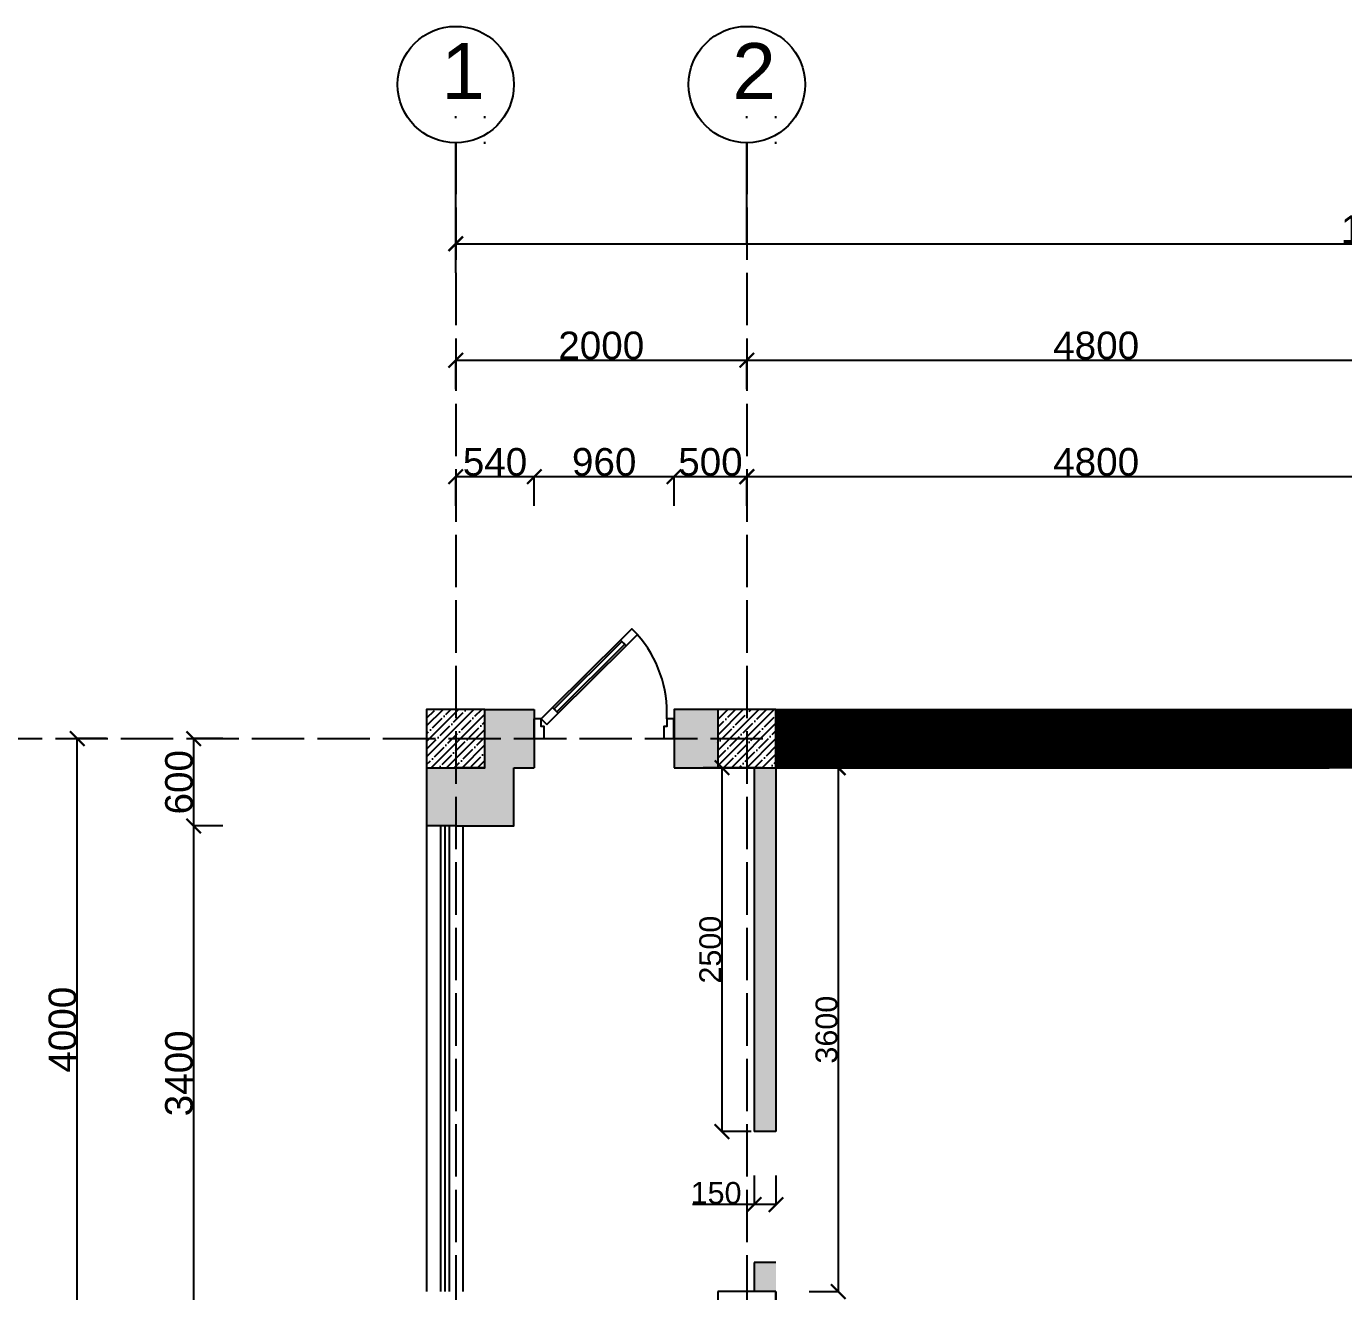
# Model space of a CAD drawing. Header units: millimetres. Extents: x -6014 to 220479, y -27718 to 28747.
# Drawn here: x 28691 to 37741, y -15638 to -6944 of the extents above; entities that cross this region are included whole.
import ezdxf

# ---------------------------------------------------------------- set-up
doc = ezdxf.new("R2010")
doc.units = ezdxf.units.MM
doc.header["$MEASUREMENT"] = 0
doc.linetypes.add('ACAD_ISO02W100', pattern=[15, 12, -3])
doc.layers.add('Plan 1', color=7, linetype='Continuous')
doc.layers.add('Plan 2', color=7, linetype='Continuous')
doc.styles.get("Standard").update_dxf_attribs({"font": 'arial.ttf'})
doc.dimstyles.new('GOST', dxfattribs={"dimtxt": 190, "dimasz": 100, "dimexe": 0.18, "dimexo": 0.06, "dimgap": 3, "dimtad": 1, "dimdec": 0, "dimzin": 0, "dimdsep": 46, "dimtxsty": 'Standard', "dimblk": 'ARCHTICK', "dimcen": 0.09, "dimclrt": 256, "dimadec": 0, "dimazin": 0, "dimtfac": 1, "dimtdec": 0, "dimtofl": 0, "dimtmove": 0, "dimatfit": 3, "dimldrblk": 'ARCHTICK', "dimfxl": 200, "dimfxlon": 1, "dimtolj": 1, "dimtzin": 0, "dimarcsym": 0})

# ---------------------------------------------------------------- blocks, each defined once
blk = doc.blocks.new('A$C3C032968')
for p, q in [((0, 0), (0, 100)), ((0, 100), (0, 0)), ((700, 0), (700, 100)), ((700, 0), (700, 100))]:
    blk.add_line(p, q)
for points in [[(517.5, 522.4), (460.7, 466.1), (432.5, 494.5), (489.3, 550.8)], [(120, 128), (460.7, 466.1), (432.5, 494.5), (91.8, 156.4)], [(112.9, 135.1), (453.6, 473.2), (439.5, 487.4), (98.8, 149.3)], [(63.2, 71.6), (120, 128), (91.8, 156.4), (35, 100)], [(35, 100), (0, 100), (0, 0), (50, 0), (50, 50), (50, 60), (35, 60)], [(665, 100), (665, 60), (650, 60), (650, 50), (650, 0), (700, 0), (700, 100)]]:
    blk.add_lwpolyline(points, close=True)
blk.add_arc((72.4, 128.7), 593.3, 357.23132, 41.49368)
blk = doc.blocks.new('_ArchTick')
at = {"color": 0, "linetype": 'ByBlock', "const_width": 0.15}
blk.add_lwpolyline([(-0.5, -0.5), (0.5, 0.5)], dxfattribs=at)
blk = doc.blocks.new('*D338')
at = {"color": 0, "lineweight": -2, "transparency": 16777216}
for p, q in [((31640.8, -10237.5), (31640.8, -10037.4)), ((31640.8, -10037.5), (32180.8, -10037.5)), ((32180.8, -10237.5), (32180.8, -10037.4))]:
    blk.add_line(p, q, dxfattribs=at)
at = {"layer": 'Defpoints', "color": 0, "transparency": 16777216}
for p in [(32180.8, -10037.5), (31640.8, -11837.5), (32180.8, -11769.1)]:
    blk.add_point(p, dxfattribs=at)
at = {"color": 0, "lineweight": -2, "transparency": 16777216, "xscale": 100, "yscale": 100, "zscale": 100, "rotation": 180}
blk.add_blockref('_ArchTick', (31640.8, -10037.5), dxfattribs=at)
at = {"color": 0, "lineweight": -2, "transparency": 16777216, "xscale": 100, "yscale": 100, "zscale": 100}
blk.add_blockref('_ArchTick', (32180.8, -10037.5), dxfattribs=at)
at = {"transparency": 16777216, "insert": (31910.8, -9937.5), "char_height": 190, "attachment_point": 5}
blk.add_mtext('\\A1;540', dxfattribs=at)
blk = doc.blocks.new('*D339')
at = {"color": 0, "lineweight": -2, "transparency": 16777216}
for p, q in [((32180.8, -10237.5), (32180.8, -10037.4)), ((32180.8, -10037.5), (33140.8, -10037.5)), ((33140.8, -10237.5), (33140.8, -10037.4))]:
    blk.add_line(p, q, dxfattribs=at)
at = {"layer": 'Defpoints', "color": 0, "transparency": 16777216}
for p in [(33140.8, -10037.5), (33140.8, -11637.5), (32180.8, -11769.1)]:
    blk.add_point(p, dxfattribs=at)
at = {"color": 0, "lineweight": -2, "transparency": 16777216, "xscale": 100, "yscale": 100, "zscale": 100, "rotation": 180}
blk.add_blockref('_ArchTick', (32180.8, -10037.5), dxfattribs=at)
at = {"color": 0, "lineweight": -2, "transparency": 16777216, "xscale": 100, "yscale": 100, "zscale": 100}
blk.add_blockref('_ArchTick', (33140.8, -10037.5), dxfattribs=at)
at = {"transparency": 16777216, "insert": (32660.8, -9937.5), "char_height": 190, "attachment_point": 5}
blk.add_mtext('\\A1;960', dxfattribs=at)
blk = doc.blocks.new('*D340')
at = {"color": 0, "lineweight": -2, "transparency": 16777216}
for p, q in [((33140.8, -10237.5), (33140.8, -10037.4)), ((33140.8, -10037.5), (33640.8, -10037.5)), ((33640.8, -10237.5), (33640.8, -10037.4))]:
    blk.add_line(p, q, dxfattribs=at)
at = {"layer": 'Defpoints', "color": 0, "transparency": 16777216}
for p in [(33640.8, -10037.5), (33140.8, -11637.5), (33640.8, -11837.5)]:
    blk.add_point(p, dxfattribs=at)
at = {"color": 0, "lineweight": -2, "transparency": 16777216, "xscale": 100, "yscale": 100, "zscale": 100, "rotation": 180}
blk.add_blockref('_ArchTick', (33140.8, -10037.5), dxfattribs=at)
at = {"color": 0, "lineweight": -2, "transparency": 16777216, "xscale": 100, "yscale": 100, "zscale": 100}
blk.add_blockref('_ArchTick', (33640.8, -10037.5), dxfattribs=at)
at = {"transparency": 16777216, "insert": (33390.8, -9937.5), "char_height": 190, "attachment_point": 5}
blk.add_mtext('\\A1;500', dxfattribs=at)
blk = doc.blocks.new('*D341')
at = {"color": 0, "lineweight": -2, "transparency": 16777216}
for p, q in [((33640.8, -10237.5), (33640.8, -10037.4)), ((33640.8, -10037.5), (38440.6, -10037.5)), ((38440.6, -10237.5), (38440.6, -10037.4))]:
    blk.add_line(p, q, dxfattribs=at)
at = {"layer": 'Defpoints', "color": 0, "transparency": 16777216}
for p in [(38440.6, -10037.5), (33640.8, -11837.5), (38440.6, -11837.5)]:
    blk.add_point(p, dxfattribs=at)
at = {"color": 0, "lineweight": -2, "transparency": 16777216, "xscale": 100, "yscale": 100, "zscale": 100, "rotation": 180}
blk.add_blockref('_ArchTick', (33640.8, -10037.5), dxfattribs=at)
at = {"color": 0, "lineweight": -2, "transparency": 16777216, "xscale": 100, "yscale": 100, "zscale": 100}
blk.add_blockref('_ArchTick', (38440.6, -10037.5), dxfattribs=at)
at = {"transparency": 16777216, "insert": (36040.7, -9937.5), "char_height": 190, "attachment_point": 5}
blk.add_mtext('\\A1;4800', dxfattribs=at)
blk = doc.blocks.new('*D323')
at = {"color": 0, "lineweight": -2, "transparency": 16777216}
for p, q in [((31640.8, -9437.5), (31640.8, -9237.4)), ((31640.8, -9237.5), (33640.8, -9237.5)), ((33640.8, -9437.5), (33640.8, -9237.4))]:
    blk.add_line(p, q, dxfattribs=at)
at = {"layer": 'Defpoints', "color": 0, "transparency": 16777216}
for p in [(33640.8, -9237.5), (31640.8, -11837.5), (33640.8, -11837.5)]:
    blk.add_point(p, dxfattribs=at)
at = {"color": 0, "lineweight": -2, "transparency": 16777216, "xscale": 100, "yscale": 100, "zscale": 100, "rotation": 180}
blk.add_blockref('_ArchTick', (31640.8, -9237.5), dxfattribs=at)
at = {"color": 0, "lineweight": -2, "transparency": 16777216, "xscale": 100, "yscale": 100, "zscale": 100}
blk.add_blockref('_ArchTick', (33640.8, -9237.5), dxfattribs=at)
at = {"transparency": 16777216, "insert": (32640.8, -9137.5), "char_height": 190, "attachment_point": 5}
blk.add_mtext('\\A1;2000', dxfattribs=at)
blk = doc.blocks.new('*D324')
at = {"color": 0, "lineweight": -2, "transparency": 16777216}
for p, q in [((33640.8, -9437.5), (33640.8, -9237.4)), ((33640.8, -9237.5), (38440.6, -9237.5)), ((38440.6, -9437.5), (38440.6, -9237.4))]:
    blk.add_line(p, q, dxfattribs=at)
at = {"layer": 'Defpoints', "color": 0, "transparency": 16777216}
for p in [(38440.6, -9237.5), (33640.8, -11837.5), (38440.6, -11837.5)]:
    blk.add_point(p, dxfattribs=at)
at = {"color": 0, "lineweight": -2, "transparency": 16777216, "xscale": 100, "yscale": 100, "zscale": 100, "rotation": 180}
blk.add_blockref('_ArchTick', (33640.8, -9237.5), dxfattribs=at)
at = {"color": 0, "lineweight": -2, "transparency": 16777216, "xscale": 100, "yscale": 100, "zscale": 100}
blk.add_blockref('_ArchTick', (38440.6, -9237.5), dxfattribs=at)
at = {"transparency": 16777216, "insert": (36040.7, -9137.5), "char_height": 190, "attachment_point": 5}
blk.add_mtext('\\A1;4800', dxfattribs=at)
blk = doc.blocks.new('*D327')
at = {"color": 0, "lineweight": -2, "transparency": 16777216}
for p, q in [((31640.8, -8637.5), (31640.8, -8437.4)), ((31640.8, -8437.5), (44540.6, -8437.5)), ((44540.6, -8637.5), (44540.6, -8437.4))]:
    blk.add_line(p, q, dxfattribs=at)
at = {"layer": 'Defpoints', "color": 0, "transparency": 16777216}
for p in [(44540.6, -8437.5), (31640.8, -11837.5), (44540.6, -11837.5)]:
    blk.add_point(p, dxfattribs=at)
at = {"color": 0, "lineweight": -2, "transparency": 16777216, "xscale": 100, "yscale": 100, "zscale": 100, "rotation": 180}
blk.add_blockref('_ArchTick', (31640.8, -8437.5), dxfattribs=at)
at = {"color": 0, "lineweight": -2, "transparency": 16777216, "xscale": 100, "yscale": 100, "zscale": 100}
blk.add_blockref('_ArchTick', (44540.6, -8437.5), dxfattribs=at)
at = {"transparency": 16777216, "insert": (38090.7, -8337.5), "char_height": 190, "attachment_point": 5}
blk.add_mtext('\\A1;12900', dxfattribs=at)
blk = doc.blocks.new('*D329')
at = {"color": 0, "lineweight": -2, "transparency": 16777216}
for p, q in [((30040.8, -11837.5), (29840.7, -11837.5)), ((29840.8, -12437.5), (29840.8, -11837.5)), ((30040.8, -12437.5), (29840.7, -12437.5))]:
    blk.add_line(p, q, dxfattribs=at)
at = {"layer": 'Defpoints', "color": 0, "transparency": 16777216}
for p in [(29840.8, -11837.5), (31640.8, -11837.5), (31440.8, -12437.5)]:
    blk.add_point(p, dxfattribs=at)
at = {"color": 0, "lineweight": -2, "transparency": 16777216, "xscale": 100, "yscale": 100, "zscale": 100}
for p, rotation in [((29840.8, -11837.5), 90), ((29840.8, -12437.5), 270)]:
    blk.add_blockref('_ArchTick', p, dxfattribs=dict(at, rotation=rotation))
at = {"transparency": 16777216, "insert": (29740.8, -12137.5), "char_height": 190, "attachment_point": 5, "rotation": 90}
blk.add_mtext('\\A1;600', dxfattribs=at)
blk = doc.blocks.new('*D330')
at = {"color": 0, "lineweight": -2, "transparency": 16777216}
for p, q in [((28440.8, -11837.5), (28240.7, -11837.5)), ((28240.8, -22237.5), (28240.8, -11837.5)), ((28440.8, -22237.5), (28240.7, -22237.5))]:
    blk.add_line(p, q, dxfattribs=at)
at = {"layer": 'Defpoints', "color": 0, "transparency": 16777216}
for p in [(28240.8, -11837.5), (31640.8, -11837.5), (31640.8, -22237.5)]:
    blk.add_point(p, dxfattribs=at)
at = {"color": 0, "lineweight": -2, "transparency": 16777216, "xscale": 100, "yscale": 100, "zscale": 100}
for p, rotation in [((28240.8, -11837.5), 90), ((28240.8, -22237.5), 270)]:
    blk.add_blockref('_ArchTick', p, dxfattribs=dict(at, rotation=rotation))
at = {"transparency": 16777216, "insert": (28140.8, -17037.5), "char_height": 190, "attachment_point": 5, "rotation": 90}
blk.add_mtext('\\A1;10400', dxfattribs=at)
blk = doc.blocks.new('*D332')
at = {"color": 0, "lineweight": -2, "transparency": 16777216}
for p, q in [((29240.8, -11837.5), (29040.7, -11837.5)), ((29040.8, -15837.5), (29040.8, -11837.5)), ((29240.8, -15837.5), (29040.7, -15837.5))]:
    blk.add_line(p, q, dxfattribs=at)
at = {"layer": 'Defpoints', "color": 0, "transparency": 16777216}
for p in [(29040.8, -11837.5), (31640.8, -11837.5), (31640.8, -15837.5)]:
    blk.add_point(p, dxfattribs=at)
at = {"color": 0, "lineweight": -2, "transparency": 16777216, "xscale": 100, "yscale": 100, "zscale": 100}
for p, rotation in [((29040.8, -11837.5), 90), ((29040.8, -15837.5), 270)]:
    blk.add_blockref('_ArchTick', p, dxfattribs=dict(at, rotation=rotation))
at = {"transparency": 16777216, "insert": (28940.8, -13837.5), "char_height": 190, "attachment_point": 5, "rotation": 90}
blk.add_mtext('\\A1;4000', dxfattribs=at)
blk = doc.blocks.new('*D355')
at = {"color": 0, "lineweight": -2, "transparency": 16777216}
for p, q in [((30040.8, -12437.5), (29840.7, -12437.5)), ((29840.8, -15837.5), (29840.8, -12437.5)), ((30040.8, -15837.5), (29840.7, -15837.5))]:
    blk.add_line(p, q, dxfattribs=at)
at = {"layer": 'Defpoints', "color": 0, "transparency": 16777216}
for p in [(29840.8, -12437.5), (31440.8, -12437.5), (31440.8, -15837.5)]:
    blk.add_point(p, dxfattribs=at)
at = {"color": 0, "lineweight": -2, "transparency": 16777216, "xscale": 100, "yscale": 100, "zscale": 100}
for p, rotation in [((29840.8, -12437.5), 90), ((29840.8, -15837.5), 270)]:
    blk.add_blockref('_ArchTick', p, dxfattribs=dict(at, rotation=rotation))
at = {"transparency": 16777216, "insert": (29740.8, -14137.5), "char_height": 190, "attachment_point": 5, "rotation": 90}
blk.add_mtext('\\A1;3400', dxfattribs=at)
blk = doc.blocks.new('*D356')
at = {"color": 0, "lineweight": -2, "transparency": 16777216}
for p, q in [((34068.6, -12037.5), (34268.7, -12037.5)), ((34268.6, -12037.5), (34268.6, -15637.5)), ((34068.6, -15637.5), (34268.7, -15637.5))]:
    blk.add_line(p, q, dxfattribs=at)
at = {"layer": 'Defpoints', "color": 0, "transparency": 16777216}
for p in [(33840.8, -12037.5), (33840.8, -15637.5), (34268.6, -15637.5)]:
    blk.add_point(p, dxfattribs=at)
at = {"color": 0, "lineweight": -2, "transparency": 16777216, "xscale": 100, "yscale": 100, "zscale": 100}
for p, rotation in [((34268.6, -12037.5), 90), ((34268.6, -15637.5), 270)]:
    blk.add_blockref('_ArchTick', p, dxfattribs=dict(at, rotation=rotation))
at = {"transparency": 16777216, "insert": (34188.9, -13837.5), "char_height": 150, "attachment_point": 5, "rotation": 90}
blk.add_mtext('\\A1;3600', dxfattribs=at)
blk = doc.blocks.new('*D357')
at = {"color": 0, "lineweight": -2, "transparency": 16777216}
for p, q in [((33690.8, -14839.8), (33690.8, -15040)), ((33840.8, -14839.8), (33840.8, -15040)), ((33690.8, -15039.8), (33268.1, -15039.8)), ((33840.8, -15039.8), (33690.8, -15039.8))]:
    blk.add_line(p, q, dxfattribs=at)
at = {"layer": 'Defpoints', "color": 0, "transparency": 16777216}
for p in [(33690.8, -14537.5), (33840.8, -14537.5), (33690.8, -15039.8)]:
    blk.add_point(p, dxfattribs=at)
at = {"color": 0, "lineweight": -2, "transparency": 16777216, "xscale": 100, "yscale": 100, "zscale": 100, "rotation": 180}
blk.add_blockref('_ArchTick', (33690.8, -15039.8), dxfattribs=at)
at = {"color": 0, "lineweight": -2, "transparency": 16777216, "xscale": 100, "yscale": 100, "zscale": 100}
blk.add_blockref('_ArchTick', (33840.8, -15039.8), dxfattribs=at)
at = {"transparency": 16777216, "insert": (33429.4, -14960.2), "char_height": 150, "attachment_point": 5}
blk.add_mtext('\\A1;150', dxfattribs=at)
blk = doc.blocks.new('*D385')
at = {"color": 0, "lineweight": -2, "transparency": 16777216}
for p, q in [((33670.1, -12037.5), (33469.9, -12037.5)), ((33470.1, -12037.5), (33470.1, -14537.5)), ((33670.1, -14537.5), (33469.9, -14537.5))]:
    blk.add_line(p, q, dxfattribs=at)
at = {"layer": 'Defpoints', "color": 0, "transparency": 16777216}
for p in [(33690.8, -12037.5), (33470.1, -14537.5), (33690.8, -14537.5)]:
    blk.add_point(p, dxfattribs=at)
at = {"color": 0, "lineweight": -2, "transparency": 16777216, "xscale": 100, "yscale": 100, "zscale": 100}
for p, rotation in [((33470.1, -12037.5), 90), ((33470.1, -14537.5), 270)]:
    blk.add_blockref('_ArchTick', p, dxfattribs=dict(at, rotation=rotation))
at = {"transparency": 16777216, "insert": (33390.5, -13287.5), "char_height": 150, "attachment_point": 5, "rotation": 90}
blk.add_mtext('\\A1;2500', dxfattribs=at)

msp = doc.modelspace()

# ---------------------------------------------------------------- hatches: boundary and pattern name
at = {"true_color": 0x636466, "transparency": 33554687}
h = msp.add_hatch(color=251, dxfattribs=at)
h.dxf.hatch_style = 1
h.paths.add_polyline_path([(32040.83601, -12037.54447), (32180.83601, -12037.54447), (32180.83601, -11837.54447), (31840.83601, -11837.54447), (31840.83601, -12037.54447), (31640.83601, -12037.54447), (31640.83601, -12437.54447), (32040.83601, -12437.54447)])
h.paths.add_polyline_path([(31640.83601, -12037.54447), (31440.83601, -12037.54447), (31440.83601, -12437.54447), (31640.83601, -12437.54447)])
h.paths.add_polyline_path([(32180.83601, -11637.54447), (31840.83601, -11637.54447), (31840.83601, -11837.54447), (32180.83601, -11837.54447)])
h.paths.add_polyline_path([(33440.83601, -11637.54447), (33140.83601, -11637.54447), (33140.83601, -11837.54447), (33440.83601, -11837.54447)])
h.paths.add_polyline_path([(33440.83601, -11837.54447), (33140.83601, -11837.54447), (33140.83601, -12037.54447), (33440.83601, -12037.54447)])
h.paths.add_polyline_path([(42240.62564, -11637.54447), (38640.62564, -11637.54447), (38640.62564, -11837.54447), (42240.62564, -11837.54447)])
h.paths.add_polyline_path([(42240.62564, -11837.54447), (38640.62564, -11837.54447), (38640.62564, -12037.54447), (42240.62564, -12037.54447)])
h.paths.add_polyline_path([(44340.62564, -11637.54447), (42640.62564, -11637.54447), (42640.62564, -11837.54447), (44340.62564, -11837.54447)])
h.paths.add_polyline_path([(44340.62564, -11837.54447), (42640.62564, -11837.54447), (42640.62564, -12037.54447), (44340.62564, -12037.54447)])
h.paths.add_polyline_path([(33440.83601, -22237.54447), (31840.83601, -22237.54447), (31840.83601, -22437.54447), (33440.83601, -22437.54447)])
h.paths.add_polyline_path([(33440.83601, -22037.54447), (31840.83601, -22037.54447), (31840.83601, -22237.54447), (33440.83601, -22237.54447)])
h.paths.add_polyline_path([(38240.62564, -22037.54447), (33840.83601, -22037.54447), (33840.83601, -22237.54447), (38240.62564, -22237.54447)])
h.paths.add_polyline_path([(38240.62564, -22237.54447), (33840.83601, -22237.54447), (33840.83601, -22437.54447), (38240.62564, -22437.54447)])
h.paths.add_polyline_path([(42240.62564, -22037.54447), (38640.62564, -22037.54447), (38640.62564, -22237.54447), (42240.62564, -22237.54447)])
h.paths.add_polyline_path([(42240.62564, -22237.54447), (38640.62564, -22237.54447), (38640.62564, -22437.54447), (42240.62564, -22437.54447)])
h.paths.add_polyline_path([(44340.62564, -22037.54447), (42640.62564, -22037.54447), (42640.62564, -22237.54447), (44340.62564, -22237.54447)])
h.paths.add_polyline_path([(44340.62564, -22237.54447), (42640.62564, -22237.54447), (42640.62564, -22437.54447), (44340.62564, -22437.54447)])
at = {"transparency": 33554687}
h = msp.add_hatch(dxfattribs=at)
h.set_pattern_fill('ANSI35', color=1, scale=300)
h.set_pattern_definition([(45, (-21552.184, -34514.96), (-53.03301, 53.03301), []), (45, (-21499.15, -34514.96), (-53.03301, 53.03301), [93.75, -18.75, 0, -18.75])])
h.paths.add_polyline_path([(31840.83601, -11637.54447), (31440.83601, -11637.54447), (31440.83601, -12037.54447), (31840.83601, -12037.54447)])
h = msp.add_hatch(dxfattribs=at)
h.set_pattern_fill('ANSI35', color=1, scale=300)
h.set_pattern_definition([(45, (-24680.35, -35038.58), (-53.03301, 53.03301), []), (45, (-24627.31, -35038.58), (-53.03301, 53.03301), [93.75, -18.75, 0, -18.75])])
h.paths.add_polyline_path([(33840.83601, -11637.54447), (33440.83601, -11637.54447), (33440.83601, -12037.54447), (33840.83601, -12037.54447)])
at = {"true_color": 0x636466, "transparency": 33554687}
h = msp.add_hatch(dxfattribs=at)
h.set_pattern_fill('ANSI31', color=251, scale=10)
h.set_pattern_definition([(45, (34137.5543, -11719.1949), (-0.88388348, 0.88388348), [])])
h.paths.add_polyline_path([(38240.62564, -11637.54447), (33840.83601, -11637.54447), (33840.83601, -11837.54447), (38240.62564, -11837.54447)])
h.paths.add_polyline_path([(38240.62564, -11837.54447), (33840.83601, -11837.54447), (33840.83601, -12037.54447), (37640.83601, -12037.54447), (37840.83601, -12037.54447), (38240.62564, -12037.54447)])
at = {"transparency": 33554687}
h = msp.add_hatch(color=92, dxfattribs=at)
h.dxf.hatch_style = 1
h.paths.add_polyline_path([(33847.10438, -16037.54447), (33740.83601, -16037.54447), (33697.10438, -16037.54447), (33697.10438, -18273.23993), (36890.7547, -18273.23993), (36890.7547, -19316.77172), (34847.18464, -19315.6762), (34847.10423, -19465.66396), (36890.83601, -19466.77179), (36890.83601, -20197.54447), (37040.83601, -20197.54447), (37040.83601, -19466.85306), (37040.7547, -17811.19449), (36890.7547, -17811.19449), (36890.7547, -18123.23993), (33847.10438, -18123.23993)])
h.paths.add_polyline_path([(33847.10438, -19465.17266), (34047.10438, -19465.17266), (34047.18475, -19315.24733), (33907.89192, -19315.17266), (33697.10438, -19315.17266), (33097.10438, -19315.17266), (33097.10438, -19465.17266), (33697.10438, -19465.17266), (33697.10438, -22037.54447), (33847.10438, -22037.54447)])
h.paths.add_polyline_path([(38440.62564, -20197.54447), (37040.83601, -20197.54447), (37040.83601, -20347.54447), (38440.62564, -20347.54447)])
h.paths.add_polyline_path([(39300.17108, -20017.4445), (39150.17108, -20017.4445), (39150.17108, -20197.54447), (38440.62564, -20197.54447), (38440.62564, -20347.54447), (39150.17108, -20347.54447), (39150.17108, -20600.9414), (39300.17108, -20600.9414)])
h.paths.add_polyline_path([(39300.17108, -21500.9414), (39150.17108, -21500.9414), (39150.17108, -22037.54447), (39300.17108, -22037.54447)])
h.paths.add_polyline_path([(39300.17108, -16993.21772), (41805.74298, -15837.54447), (41447.60733, -15837.54447), (39150.17108, -16897.21697), (39150.17108, -19117.4445), (39300.17108, -19117.4445), (39300.17108, -18917.4445), (41388.08492, -18917.4445), (41388.08492, -18767.4445), (39300.17108, -18767.4445)])
h.paths.add_polyline_path([(42638.08492, -17137.20896), (42488.08492, -17137.20896), (42488.08492, -20937.54447), (42638.08492, -20937.54447)])
h.paths.add_polyline_path([(42440.62564, -18767.4445), (42288.08492, -18767.4445), (42288.08492, -18917.4445), (42440.62564, -18917.4445)])
h.paths.add_polyline_path([(42488.08492, -18767.4445), (42440.62564, -18767.4445), (42440.62564, -18917.4445), (42488.08492, -18917.4445)])
h.paths.add_polyline_path([(42638.08492, -21837.54447), (42488.08492, -21837.54447), (42488.08492, -22037.20896), (42638.08492, -22037.20896)])
h.paths.add_polyline_path([(42638.08492, -16037.20896), (42488.08492, -16037.20896), (42488.08492, -16237.20896), (42638.08492, -16237.20896)])
h.paths.add_polyline_path([(42239.35549, -15637.54447), (42239.35549, -15637.20896), (42241.11966, -13137.54447), (42091.896, -13137.54447), (42091.896, -15540.37192), (41447.60733, -15837.54447), (41805.74298, -15837.54447)])
h.paths.add_polyline_path([(42241.896, -12037.54447), (42240.62564, -12037.54447), (42091.896, -12037.54447), (42091.896, -12237.54447), (42241.896, -12237.54447)])
h.paths.add_polyline_path([(33840.83601, -12037.54447), (33690.83601, -12037.54447), (33690.83601, -14537.54447), (33840.83601, -14537.54447)])
h.paths.add_polyline_path([(33840.83601, -15437.54447), (33690.83601, -15437.54447), (33690.83601, -15637.54447), (33840.83601, -15637.54447)])

# ---------------------------------------------------------------- linework, layer by layer
at = {"color": 18, "true_color": 0x000000}
msp.add_line((32040.83601, -12037.54447), (32180.83601, -12037.54447), dxfattribs=at)
for points in [[(31640.83601, -8437.36447), (31640.83601, -7737.36447)], [(33640.83601, -8437.36447), (33640.83601, -7737.36447)], [(31840.83601, -11637.54447), (32180.83601, -11637.54447)], [(33840.3561, -11637.54447), (44340.62564, -11637.54447)], [(31440.83601, -12037.54447), (31440.83601, -12437.54447)], [(32040.83601, -12037.54447), (32180.83601, -12037.54447)], [(33140.83601, -12037.54447), (33440.83601, -12037.54447)], [(33640.83601, -12037.54447), (33440.83601, -12037.54447)], [(33640.83601, -12037.54447), (37640.83601, -12037.54447)], [(33690.83601, -12037.54447), (33690.83601, -14537.54447)], [(33840.83601, -12037.54447), (33840.83601, -14537.54447)], [(37840.83601, -12037.54447), (37640.83601, -12037.54447)], [(31440.83601, -12437.54447), (31440.83601, -15637.54447)], [(31640.83601, -12437.54447), (31440.83601, -12437.54447)], [(31690.83601, -12437.54447), (31690.83601, -15637.54447)], [(33840.3561, -14537.54447), (33690.83601, -14537.54447)], [(33840.3561, -15437.54447), (33690.83601, -15437.54447)], [(33690.83601, -15437.54447), (33690.83601, -15637.54447)], [(33440.83601, -15637.54447), (33440.83601, -16037.54447)], [(33840.3561, -15637.54447), (33640.83601, -15637.54447)], [(33840.3561, -15637.54447), (33690.83601, -15637.54447)], [(33840.3561, -15837.54447), (33840.3561, -15637.54447)], [(33840.3561, -15637.54447), (33840.3561, -16037.54447)]]:
    msp.add_lwpolyline(points, dxfattribs=at)
for points in [[(31440.83601, -12037.54447), (31840.83601, -12037.54447), (31840.83601, -11637.54447), (31440.83601, -11637.54447)], [(33440.83601, -12037.54447), (33840.83601, -12037.54447), (33840.83601, -11637.54447), (33440.83601, -11637.54447)]]:
    msp.add_lwpolyline(points, close=True)
for points in [[(32180.83601, -11637.54447), (32180.83601, -12037.54447)], [(33440.83601, -11637.54447), (33140.83601, -11637.54447), (33140.83601, -12037.54447)], [(31640.83601, -12437.54447), (32040.83601, -12437.54447), (32040.83601, -12037.54447)]]:
    msp.add_lwpolyline(points)
at = {"color": 152, "true_color": 0x2776bb}
for points in [[(31840.83601, -12037.54447), (31640.83601, -12037.54447)], [(33740.83601, -12037.54447), (33340.83601, -12037.54447)], [(31535.83601, -12437.54447), (31535.83601, -15637.54447)], [(31565.83601, -12437.54447), (31565.83601, -15637.54447)], [(31595.83601, -12437.54447), (31595.83601, -15637.54447)], [(33640.83601, -15637.54447), (33440.83601, -15637.54447)]]:
    msp.add_lwpolyline(points, dxfattribs=at)
at = {"color": 18, "true_color": 0x000000}
for centre in [(31640.83601, -7343.62137), (33640.83601, -7343.62137)]:
    msp.add_circle(centre, 400, dxfattribs=at)
at = {"layer": 'Plan 1', "color": 251, "linetype": 'ACAD_ISO02W100', "ltscale": 30, "true_color": 0x636466}
for p, q in [((31640.83601, -7573.78071), (31640.83601, -7561.2669)), ((31840.83601, -7573.78071), (31840.83601, -7561.2669)), ((33640.83601, -7573.60071), (33640.83601, -7561.0869)), ((33840.83601, -7573.60071), (33840.83601, -7561.0869)), ((31640.83601, -7749.87827), (31640.83601, -7737.36447)), ((31840.83601, -7749.87827), (31840.83601, -7737.36447)), ((33640.83601, -7749.87827), (33640.83601, -7737.36447)), ((33840.83601, -7749.87827), (33840.83601, -7737.36447)), ((31640.83601, -8437.54447), (44590.83601, -8437.54447)), ((31640.83601, -9237.54447), (44590.83601, -9237.54447)), ((31640.83601, -10037.54447), (44590.83601, -10037.54447)), ((29040.83601, -22237.54447), (29040.83601, -11837.54447)), ((29840.83601, -22237.54447), (29840.83601, -11837.54447))]:
    msp.add_line(p, q, dxfattribs=at)
for points in [[(31640.83601, -7737.36447), (31640.83601, -26337.36447)], [(33640.83601, -7737.36447), (33640.83601, -26337.36447)], [(27540.83601, -11837.54447), (48690.83601, -11837.54447)]]:
    msp.add_lwpolyline(points, dxfattribs=at)

# ---------------------------------------------------------------- block references
at = {"layer": 'Plan 2', "xscale": 1.369107515369514, "yscale": 1.369107515369514, "zscale": 1.369107515369514}
msp.add_blockref('A$C3C032968', (32180.83601, -11837.54445), dxfattribs=at)

# ---------------------------------------------------------------- texts
at = {"layer": 'Plan 1', "char_height": 384.87481, "attachment_point": 1}
for s, insert in [('2', (33541.34309, -7058.85909)), ('1', (31541.34309, -7059.03909))]:
    msp.add_mtext_dynamic_manual_height_columns(s, width=384.8748082, gutter_width=0.54982, heights=[0], dxfattribs=dict(at, insert=insert))

# ---------------------------------------------------------------- dimensions: what is measured, and where the dimension line sits
at = {"color": 18, "true_color": 0x000000}
for base, p2, picture, middle in [((44540.62564, -8437.54447), (44540.62564, -11837.54447), '*D327', (38090.73083, -8337.5356)), ((33640.83601, -9237.54447), (33640.83601, -11837.54447), '*D323', (32640.83601, -9137.5356)), ((32180.83604, -10037.54447), (32180.83604, -11769.08909), '*D338', (31910.83603, -9937.5356))]:
    dim = msp.add_linear_dim(base=base, p1=(31640.83601, -11837.54447), p2=p2, dimstyle='GOST', dxfattribs=at)
    dim.commit()
    dim.dimension.update_dxf_attribs({"geometry": picture, "text_midpoint": middle})
for base, p1, p2, override, picture, middle in [((38440.62564, -9237.54447), (33640.83601, -11837.54447), (38440.62564, -11837.54447), {"dimtmove": 1}, '*D324', (36040.73083, -9137.5356)), ((33140.83601, -10037.54447), (32180.83604, -11769.08909), (33140.83601, -11637.54447), {"dimtmove": 1}, '*D339', (32660.83603, -9937.5356)), ((33640.83601, -10037.54447), (33140.83601, -11637.54447), (33640.83601, -11837.54447), {"dimtmove": 1}, '*D340', (33390.83601, -9937.5356)), ((38440.62564, -10037.54447), (33640.83601, -11837.54447), (38440.62564, -11837.54447), {"dimtmove": 1}, '*D341', (36040.73083, -9937.5356)), ((33690.83601, -15039.81197), (33840.83601, -14537.54447), (33690.83601, -14537.54447), {"dimtxt": 150}, '*D357', (33429.44584, -14960.22602))]:
    dim = msp.add_linear_dim(base=base, p1=p1, p2=p2, dimstyle='GOST', override=override, dxfattribs=at)
    dim.commit()
    dim.dimension.update_dxf_attribs({"geometry": picture, "text_midpoint": middle})
dim = msp.add_linear_dim(base=(28240.83601, -11837.54447), p1=(31640.83601, -22237.54447), p2=(31640.83601, -11837.54447), angle=90, dimstyle='GOST', dxfattribs=at)
dim.commit()
dim.dimension.update_dxf_attribs({"geometry": '*D330', "text_midpoint": (28140.82715, -17037.54447)})
for base, p1, p2, override, picture, middle in [((29040.83601, -11837.54447), (31640.83601, -15837.54447), (31640.83601, -11837.54447), {"dimtmove": 1}, '*D332', (28940.82715, -13837.54447)), ((29840.83601, -11837.54447), (31440.83601, -12437.54447), (31640.83601, -11837.54447), {"dimtmove": 1}, '*D329', (29740.82715, -12137.54447)), ((34268.55133, -15637.54447), (33840.83601, -12037.54447), (33840.83601, -15637.54447), {"dimtxt": 150}, '*D356', (34188.91422, -13837.54447)), ((29840.83601, -12437.54447), (31440.83601, -15837.54447), (31440.83601, -12437.54447), {"dimtmove": 1}, '*D355', (29740.76234, -14137.54447))]:
    dim = msp.add_linear_dim(base=base, p1=p1, p2=p2, angle=90, dimstyle='GOST', override=override, dxfattribs=at)
    dim.commit()
    dim.dimension.update_dxf_attribs({"geometry": picture, "text_midpoint": middle})
dim = msp.add_aligned_dim(p1=(33690.83601, -12037.54447), p2=(33690.83601, -14537.54447), distance=-220.77524, dimstyle='GOST', override={"dimtxt": 150}, dxfattribs=at)
dim.commit()
dim.dimension.update_dxf_attribs({"geometry": '*D385', "text_midpoint": (33390.47482, -13287.54447)})

doc.saveas('drawing.dxf')
